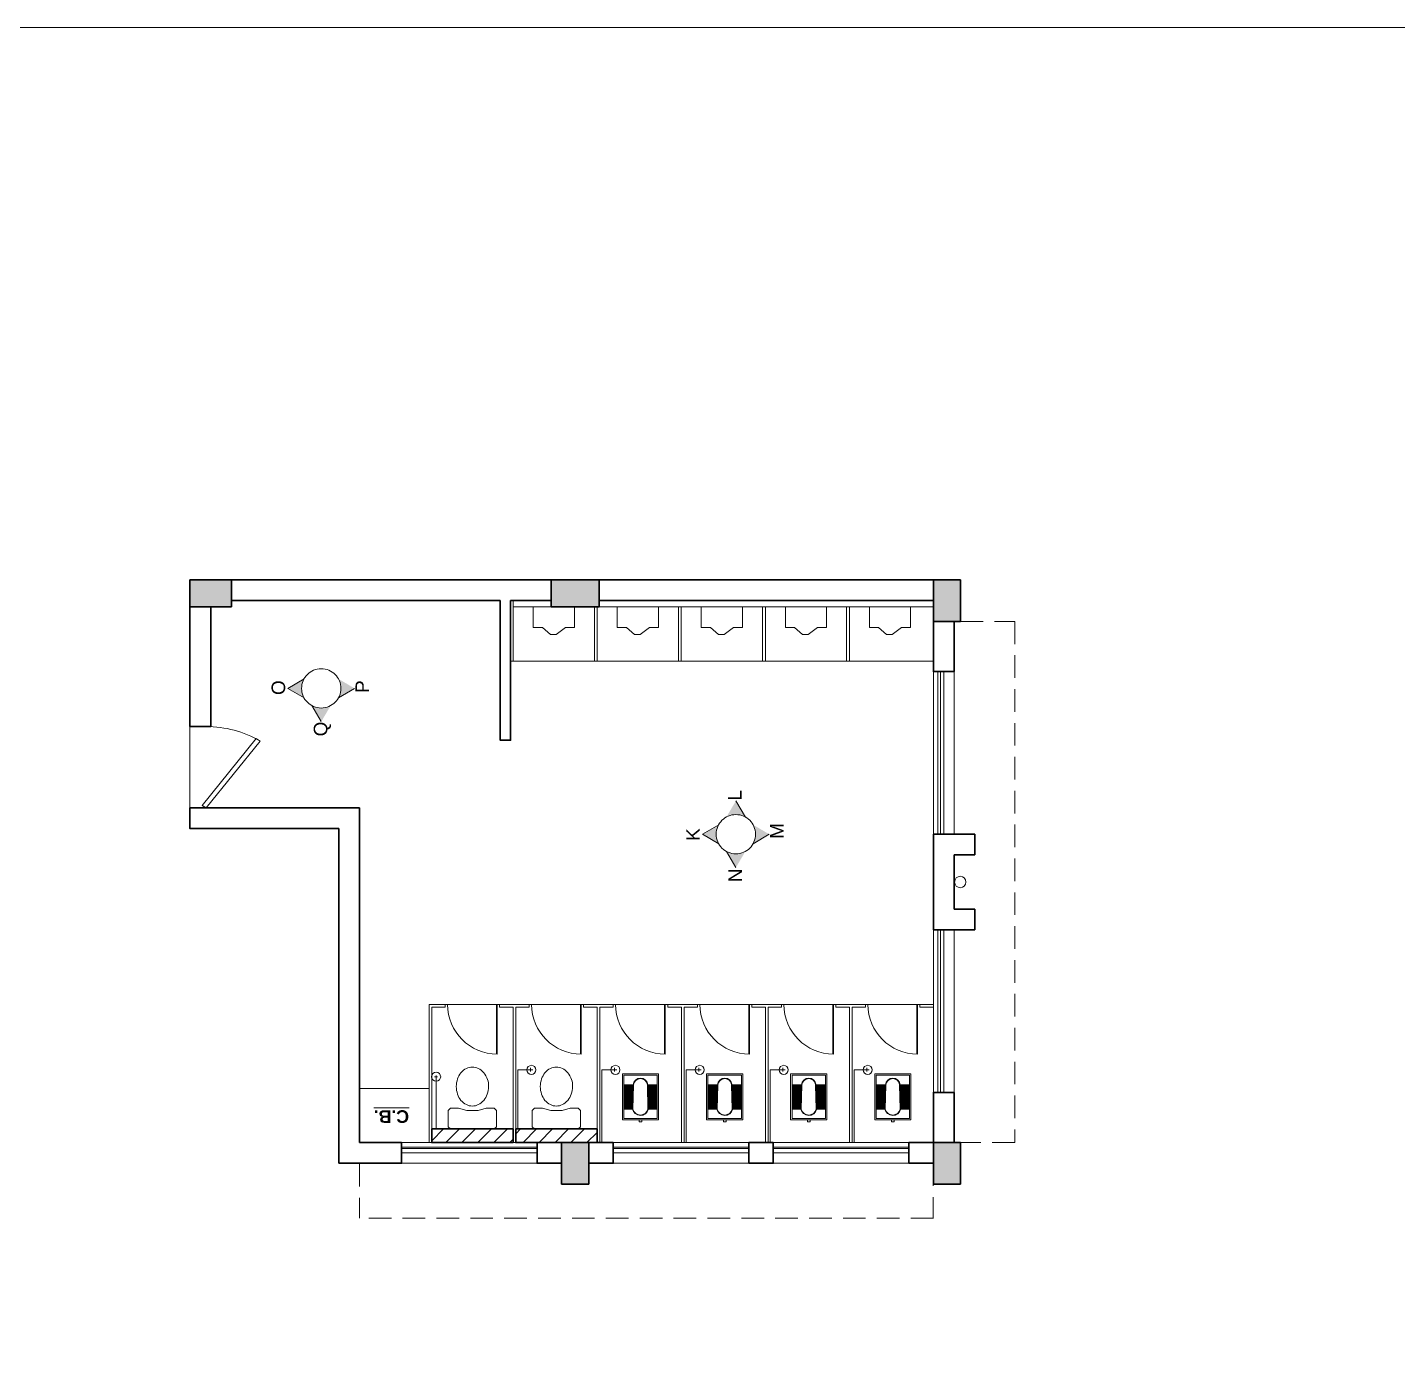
# Model space of a CAD drawing. Header units: millimetres. Extents: x 2733 to 5909, y 1038 to 2089.
# Drawn here: x 2841.06 to 2856.23, y 1056.24 to 1070.86 of the extents above; entities that cross this region are included whole.
import ezdxf

# ---------------------------------------------------------------- set-up
doc = ezdxf.new("R2010")
doc.units = ezdxf.units.MM
for name, pattern in [('CENTER2', [1.125, 0.75, -0.125, 0.125, -0.125]), ('DASHED', [0.75, 0.5, -0.25]), ('DASHED2', [0.375, 0.25, -0.125])]:
    doc.linetypes.add(name, pattern=pattern)
doc.layers.get('0').update_dxf_attribs({"lineweight": 20})
for name, color, linetype, lineweight in [('Arrow', 1, 'Continuous', 15), ('COL HATCH', 253, 'Continuous', 13), ('Column', 251, 'Continuous', 30), ('CUBICAL TOILET', 5, 'Continuous', 15), ('Door', 54, 'Continuous', 18), ('Fixture', 44, 'Continuous', 13), ('Furniture', 13, 'Continuous', 13), ('Hatch', 43, 'Continuous', 13), ('PROJ.', 30, 'DASHED2', 15), ('TEXT', 7, 'Continuous', 15), ('Tiles', 91, 'Continuous', 9), ('Ventilator', 200, 'Continuous', 18), ('Wall', 7, 'Continuous', 30), ('Window-Wall', 7, 'Continuous', 18)]:
    doc.layers.add(name, color=color, linetype=linetype, lineweight=lineweight)
doc.styles.add('L120', font='arial.ttf', dxfattribs={"height": 0.6})

# ---------------------------------------------------------------- blocks, each defined once
blk = doc.blocks.new('C3')
at = {"layer": 'COL HATCH'}
h = blk.add_hatch(color=256, dxfattribs=at)
h.dxf.hatch_style = 1
h.paths.add_polyline_path([(0.3, 0), (0, 0), (0, -0.53), (0.3, -0.53)])
at = {"layer": 'Column'}
for p, q in [((0, 0), (0, -0.53)), ((0.3, 0), (0, 0)), ((0.3, -0.53), (0.3, 0)), ((0, -0.53), (0.3, -0.53))]:
    blk.add_line(p, q, dxfattribs=at)
blk = doc.blocks.new('Urinal 1')
for p, q in [((0, 9), (9, 9)), ((0, 9), (0, -9)), ((9, 9), (9, 5)), ((12, 1), (9, 5)), ((12, -1.5), (12, 1)), ((9, -5), (12, -1.5)), ((9, -9), (9, -5)), ((0, -9), (9, -9))]:
    blk.add_line(p, q)
blk = doc.blocks.new('CU')
at = {"layer": 'COL HATCH', "linetype": 'CENTER2'}
h = blk.add_hatch(color=256, dxfattribs=at)
h.dxf.hatch_style = 1
h.paths.add_polyline_path([(0, 0.035), (0, -0.265), (0.46, -0.265), (0.46, 0.035)])
at = {"layer": 'Column', "linetype": 'CENTER2'}
blk.add_lwpolyline([(0, 0.035), (0, -0.265), (0.46, -0.265), (0.46, 0.035), (0, 0.035)], dxfattribs=at)
blk = doc.blocks.new('nhf')
at = {"layer": 'Fixture'}
blk.add_circle((2408.419, -1429.855), 0.063, dxfattribs=at)
at = {"layer": 'Wall'}
for p, q in [((2407.889, -1429.557), (2408.949, -1429.557)), ((2407.889, -1430.017), (2407.889, -1429.557)), ((2408.949, -1430.017), (2408.949, -1429.557)), ((2408.119, -1430.017), (2408.119, -1429.787)), ((2408.119, -1429.787), (2408.719, -1429.787)), ((2408.719, -1429.787), (2408.719, -1430.017)), ((2407.889, -1430.017), (2408.119, -1430.017)), ((2408.719, -1430.017), (2408.949, -1430.017))]:
    blk.add_line(p, q, dxfattribs=at)
blk = doc.blocks.new('hbg')
at = {"layer": 'Door'}
for p, q in [((2819.633, 1058.459), (2819.633, 1058.279)), ((2819.633, 1058.279), (2818.733, 1058.279))]:
    blk.add_line(p, q, dxfattribs=at)
blk.add_lwpolyline([(2819.633, 1058.459), (2818.894, 1059.059), (2818.868, 1059.014), (2819.607, 1058.414)], close=True, dxfattribs=at)
blk.add_arc((2819.933, 1058.459), 1.199, 150, 180, dxfattribs=at)
blk = doc.blocks.new('GBGR')
at = {"layer": 'Ventilator', "ltscale": 0.02}
for p, q in [((2931.835, 1058.428), (2930.035, 1058.428)), ((2931.835, 1058.398), (2930.035, 1058.398))]:
    blk.add_line(p, q, dxfattribs=at)
at = {"layer": 'Window-Wall'}
for p, q in [((2930.035, 1058.35), (2930.035, 1058.58)), ((2930.035, 1058.58), (2931.835, 1058.58)), ((2931.835, 1058.58), (2931.835, 1058.35)), ((2931.835, 1058.465), (2930.035, 1058.465)), ((2931.835, 1058.35), (2930.035, 1058.35))]:
    blk.add_line(p, q, dxfattribs=at)
blk = doc.blocks.new('bf')
at = {"layer": 'Door', "lineweight": 15}
for p, q in [((2794.931, 1059.43), (2794.931, 1060.03)), ((2794.381, 1059.463), (2794.931, 1059.463)), ((2794.381, 1059.455), (2794.931, 1059.455))]:
    blk.add_line(p, q, dxfattribs=at)
blk.add_ellipse((2794.931, 1059.455), major_axis=(-0.389, 0.389), ratio=1, start_param=-0.785398, end_param=0.784775, dxfattribs=at)
blk = doc.blocks.new('RSA CL6')
for p, q in [((5.51, 3.48), (5.51, 7.28)), ((5.91, 3.47), (5.91, 7.28)), ((6.3, 3.46), (6.3, 7.28)), ((6.69, 3.45), (6.69, 7.28)), ((7.09, 3.44), (7.09, 7.28)), ((7.48, 3.43), (7.48, 7.28)), ((7.87, 3.42), (7.87, 7.28)), ((8.27, 3.41), (8.27, 7.28)), ((8.66, 3.4), (8.66, 7.28)), ((9.06, 3.39), (9.06, 7.28)), ((9.45, 3.38), (9.45, 7.28)), ((9.84, 3.37), (9.84, 7.28)), ((10.24, 3.36), (10.24, 7.28)), ((10.63, 3.35), (10.63, 7.28)), ((11.02, 3.34), (11.02, 7.28)), ((11.42, 3.33), (11.42, 7.28)), ((11.81, 3.32), (11.81, 7.28)), ((12.2, 3.31), (12.2, 7.28)), ((12.6, 3.31), (12.6, 7.28)), ((12.99, 3.3), (12.99, 7.28)), ((13.39, 3.29), (13.39, 7.28)), ((13.78, 3.28), (13.78, 7.28)), ((14.17, 3.27), (14.17, 7.28)), ((14.57, 3.26), (14.57, 7.28)), ((14.96, 3.25), (14.96, 7.28)), ((15.35, 3.24), (15.35, 7.28)), ((15.75, 3.23), (15.75, 7.28)), ((16.14, 3.22), (16.14, 7.28)), ((16.14, 7.28), (16.14, 3.22)), ((5.51, -7.28), (5.51, -3.47)), ((5.91, -7.28), (5.91, -3.45)), ((6.3, -7.28), (6.3, -3.44)), ((6.69, -7.28), (6.69, -3.43)), ((7.09, -7.28), (7.09, -3.42)), ((7.48, -7.28), (7.48, -3.41)), ((7.87, -7.28), (7.87, -3.4)), ((8.27, -7.28), (8.27, -3.39)), ((8.66, -7.28), (8.66, -3.38)), ((9.06, -7.28), (9.06, -3.37)), ((9.45, -7.28), (9.45, -3.36)), ((9.84, -7.28), (9.84, -3.34)), ((10.24, -7.28), (10.24, -3.33)), ((10.63, -7.28), (10.63, -3.32)), ((11.02, -7.28), (11.02, -3.31)), ((11.42, -7.28), (11.42, -3.3)), ((11.81, -7.28), (11.81, -3.29)), ((12.2, -7.28), (12.2, -3.28)), ((12.6, -7.28), (12.6, -3.27)), ((12.99, -7.28), (12.99, -3.26)), ((13.39, -7.28), (13.39, -3.24)), ((13.78, -7.28), (13.78, -3.23)), ((14.17, -7.28), (14.17, -3.22)), ((14.57, -7.28), (14.57, -3.21)), ((14.96, -7.28), (14.96, -3.2)), ((15.35, -7.28), (15.35, -3.19)), ((15.75, -7.28), (15.75, -3.18)), ((16.14, -3.17), (16.14, -7.28)), ((16.14, -7.28), (16.14, -3.17))]:
    blk.add_line(p, q)
for points in [[(0.79, 7.87), (20.87, 7.87), (20.87, -7.87), (0.79, -7.87)], [(1.38, 7.28), (20.28, 7.28), (20.28, -7.28), (1.38, -7.28)]]:
    blk.add_lwpolyline(points, close=True)
blk.add_lwpolyline([(0.79, -0.59), (0, -0.59), (0, 0.59), (0.79, 0.59)])
for points in [[(5.51, 3.48), (16.14, 3.22, -0.899983), (16.14, -3.17), (5.54, -3.47, -0.799392)], [(5.53, 3.28), (16.13, 3.02, -0.897689), (16.12, -2.97), (5.56, -3.27, -0.793494), (5.53, 3.28)]]:
    blk.add_lwpolyline(points, format="xyb", close=True)
blk = doc.blocks.new('ujtg')
at = {"layer": 'CUBICAL TOILET'}
for p, q in [((2749.159, 1059.66), (2749.159, 1059.33)), ((2749.159, 1059.66), (2749.189, 1059.66)), ((2749.189, 1059.66), (2749.189, 1059.51)), ((2749.189, 1059.51), (2750.689, 1059.51)), ((2749.189, 1059.48), (2750.689, 1059.48)), ((2749.189, 1059.33), (2749.189, 1059.48)), ((2749.159, 1059.33), (2749.189, 1059.33))]:
    blk.add_line(p, q, dxfattribs=at)
blk = doc.blocks.new('ENGLISH SHEET')
at = {"layer": 'Fixture'}
for p, q in [((4663.798, 251.204), (4663.773, 251.179)), ((4663.773, 251.179), (4663.773, 250.696)), ((4663.976, 251.204), (4663.798, 251.204)), ((4664.002, 251.179), (4663.976, 251.204)), ((4664.002, 251.09), (4664.002, 251.179)), ((4663.976, 251.001), (4664.002, 251.09)), ((4663.976, 250.874), (4663.976, 251.001)), ((4663.976, 251.001), (4663.976, 250.874)), ((4664.002, 250.785), (4663.976, 250.874)), ((4664.002, 250.696), (4664.002, 250.785)), ((4663.773, 250.696), (4663.798, 250.67)), ((4663.798, 250.67), (4663.976, 250.67)), ((4663.976, 250.67), (4664.002, 250.696))]:
    blk.add_line(p, q, dxfattribs=at)
blk.add_lwpolyline([(4664.459, 250.937, 0.117036), (4664.443, 251.003, 0.104338), (4664.396, 251.063, 0.09029), (4664.321, 251.105, 0.09898), (4664.243, 251.115, 0.08237), (4664.159, 251.101, 0.09029), (4664.09, 251.063, 0.104338), (4664.043, 251.003, 0.117036), (4664.027, 250.937, 0.117036), (4664.043, 250.871, 0.104338), (4664.09, 250.811, 0.09029), (4664.159, 250.773, 0.08237), (4664.243, 250.759, 0.08237), (4664.327, 250.773, 0.09029), (4664.396, 250.811, 0.104338), (4664.443, 250.871, 0.117036)], format="xyb", close=True, dxfattribs=at)
blk = doc.blocks.new('JHGN')
at = {"layer": 'Hatch', "ltscale": 0.05}
h = blk.add_hatch(dxfattribs=at)
h.set_pattern_fill('ANSI31', color=256, angle=630, style=0)
h.set_pattern_definition([(315, (3502.61588, 6612.75207), (0.0883883476, 0.0883883476), [])])
h.paths.add_polyline_path([(2736.718, 1092.978), (2736.718, 1093.878), (2736.568, 1093.878), (2736.568, 1092.978)])
h = blk.add_hatch(dxfattribs=at)
h.set_pattern_fill('ANSI31', color=256, angle=630, style=0)
h.set_pattern_definition([(315, (3502.61588, 6612.78207), (0.0883883476, 0.0883883476), [])])
h.paths.add_polyline_path([(2736.718, 1092.948), (2736.718, 1092.048), (2736.568, 1092.048), (2736.568, 1092.948)])
at = {"layer": 'CUBICAL TOILET'}
for p, q in [((2738.098, 1093.908), (2736.568, 1093.908)), ((2738.068, 1093.878), (2736.568, 1093.878)), ((2738.068, 1093.728), (2738.068, 1093.878)), ((2738.098, 1093.908), (2738.098, 1093.728)), ((2738.098, 1093.728), (2738.068, 1093.728)), ((2738.068, 1088.475), (2738.068, 1088.325)), ((2738.098, 1088.475), (2738.068, 1088.475)), ((2738.098, 1088.475), (2738.098, 1088.325))]:
    blk.add_line(p, q, dxfattribs=at)
at = {"layer": 'Fixture'}
for p, q in [((2736.718, 1093.829), (2737.296, 1093.829)), ((2737.312, 1093.829), (2737.262, 1093.829)), ((2737.296, 1093.814), (2737.296, 1093.846))]:
    blk.add_line(p, q, dxfattribs=at)
at = {"layer": 'Fixture', "ltscale": 0.05}
for p, q in [((2737.374, 1092.924), (2736.718, 1092.924)), ((2737.373, 1092.758), (2737.374, 1092.924)), ((2737.356, 1092.785), (2737.396, 1092.785)), ((2737.374, 1091.994), (2736.568, 1091.994)), ((2737.373, 1091.828), (2737.374, 1091.994)), ((2737.356, 1091.855), (2737.396, 1091.855)), ((2737.374, 1091.061), (2736.568, 1091.061)), ((2737.373, 1090.895), (2737.374, 1091.061)), ((2737.356, 1090.922), (2737.396, 1090.922)), ((2737.374, 1090.131), (2736.568, 1090.131)), ((2737.373, 1089.965), (2737.374, 1090.131)), ((2737.356, 1089.992), (2737.396, 1089.992)), ((2737.374, 1089.201), (2736.568, 1089.201)), ((2737.373, 1089.035), (2737.374, 1089.201)), ((2737.356, 1089.062), (2737.396, 1089.062))]:
    blk.add_line(p, q, dxfattribs=at)
at = {"layer": 'Fixture'}
blk.add_circle((2737.296, 1093.829), 0.05, dxfattribs=at)
at = {"layer": 'Fixture', "ltscale": 0.05}
for centre in [(2737.373, 1092.774), (2737.373, 1091.844), (2737.373, 1090.911), (2737.373, 1089.981), (2737.373, 1089.051)]:
    blk.add_circle(centre, 0.05, dxfattribs=at)
at = {"layer": 'Wall'}
for points in [[(2736.718, 1092.978), (2736.568, 1092.978), (2736.568, 1093.878), (2736.718, 1093.878)], [(2736.718, 1092.948), (2736.568, 1092.948), (2736.568, 1092.048), (2736.718, 1092.048)]]:
    blk.add_lwpolyline(points, close=True, dxfattribs=at)
at = {"layer": 'Door', "lineweight": 15}
for p in [(-56.833, 33.698), (-56.833, 32.768), (-56.833, 31.838), (-56.833, 30.905), (-56.833, 29.975), (-56.833, 29.045)]:
    blk.add_blockref('bf', p, dxfattribs=at)
at = {"layer": 'Fixture', "xscale": -1, "rotation": 180.0029870638235}
for p in [(-1927.068, 1344.122), (-1927.068, 1343.192)]:
    blk.add_blockref('ENGLISH SHEET', p, dxfattribs=at)
at = {"layer": 'Fixture', "extrusion": (0, 0, -1), "xscale": 0.0253999999957415, "yscale": 0.0253999999957415, "zscale": -0.0253999999957415, "rotation": 180.0029870639996}
for p in [(-2736.798, 1091.568), (-2736.798, 1090.635), (-2736.798, 1089.705), (-2736.798, 1088.775)]:
    blk.add_blockref('RSA CL6', p, dxfattribs=at)
at = {"layer": 'Tiles', "lineweight": 15, "xscale": -1}
for p in [(5487.257, 33.468), (5487.257, 32.538), (5487.257, 31.605), (5487.257, 30.675), (5487.257, 29.745)]:
    blk.add_blockref('ujtg', p, dxfattribs=at)
blk = doc.blocks.new('VENTILATOR')
at = {"layer": 'Ventilator', "ltscale": 0.02}
for p, q in [((-0.18, -1.5), (-0.18, 0)), ((-0.165, 0), (-0.165, -1.5))]:
    blk.add_line(p, q, dxfattribs=at)
at = {"layer": 'Window-Wall'}
for p, q in [((-0.23, 0), (0, 0)), ((-0.23, -1.5), (-0.23, 0)), ((-0.115, 0), (-0.115, -1.5)), ((0, 0), (0, -1.5)), ((-0.23, -1.5), (0, -1.5))]:
    blk.add_line(p, q, dxfattribs=at)

msp = doc.modelspace()

# ---------------------------------------------------------------- hatches: boundary and pattern name
at = {"layer": 'Arrow', "ltscale": 0.05}
for points in [[(2844.1224, 1063.4334), (2843.9445, 1063.5385), (2844.1224, 1063.6435, 0.2574473)], [(2844.5035, 1063.4334, 0.2574473), (2844.5035, 1063.6435), (2844.6814, 1063.5385)], [(2844.3129, 1063.17), (2844.2079, 1063.3479, 0.1266586), (2844.3129, 1063.3209, 0.1266586), (2844.418, 1063.3479)], [(2849.0078, 1062.1139, 0.1266586), (2848.9027, 1062.141, 0.1266586), (2848.7977, 1062.1139), (2848.9027, 1062.2918)], [(2848.7122, 1061.8183), (2848.5343, 1061.9234), (2848.7122, 1062.0284, 0.2574473)], [(2849.0933, 1061.8183, 0.2574473), (2849.0933, 1062.0284), (2849.2712, 1061.9234)], [(2848.9027, 1061.5549), (2848.7977, 1061.7328, 0.1266586), (2848.9027, 1061.7058, 0.1266586), (2849.0078, 1061.7328)]]:
    msp.add_hatch(color=256, dxfattribs=at).paths.add_polyline_path(points)

# ---------------------------------------------------------------- linework, layer by layer
at = {"lineweight": 15}
msp.add_lwpolyline([(2938.3735, 1070.8574), (2828.4272, 1070.8574), (2828.4272, 1038.2298), (2938.3735, 1038.2298)], close=True, dxfattribs=at)
at = {"layer": 'Arrow', "ltscale": 0.05}
for p, q in [((2843.9445, 1063.5385), (2844.1224, 1063.6435)), ((2843.9445, 1063.5385), (2844.1224, 1063.4334)), ((2844.6814, 1063.5385), (2844.5035, 1063.4334)), ((2844.3129, 1063.17), (2844.2079, 1063.3479)), ((2848.9027, 1062.2918), (2849.0078, 1062.1139)), ((2848.5343, 1061.9234), (2848.7122, 1062.0284)), ((2848.5343, 1061.9234), (2848.7122, 1061.8183)), ((2849.2712, 1061.9234), (2849.0933, 1061.8183)), ((2848.9027, 1061.5549), (2848.7977, 1061.7328))]:
    msp.add_line(p, q, dxfattribs=at)
at = {"layer": 'Arrow', "color": 1, "linetype": 'DASHED', "ltscale": 10}
for centre in [(2844.3129, 1063.5385), (2848.9027, 1061.9234)]:
    msp.add_circle(centre, 0.2176, dxfattribs=at)
at = {"layer": 'Fixture'}
for p, q in [((2846.2938, 1064.107), (2846.2938, 1064.5097)), ((2846.4088, 1063.8408), (2846.4088, 1064.5097)), ((2846.4388, 1063.8404), (2846.4388, 1064.5108)), ((2848.9288, 1064.4408), (2846.4388, 1064.4408)), ((2847.3388, 1063.8405), (2847.3388, 1064.4405)), ((2851.0888, 1064.4408), (2847.3538, 1064.4408)), ((2847.3688, 1063.8405), (2847.3688, 1064.4405)), ((2848.2688, 1063.8404), (2848.2688, 1064.4404)), ((2848.2988, 1063.8404), (2848.2988, 1064.4404)), ((2849.1988, 1063.8401), (2849.1988, 1064.4401)), ((2849.2288, 1063.8401), (2849.2288, 1064.4401)), ((2850.1288, 1063.8397), (2850.1288, 1064.4397)), ((2850.1588, 1063.8397), (2850.1588, 1064.4397)), ((2851.089, 1063.8408), (2846.4088, 1063.8408))]:
    msp.add_line(p, q, dxfattribs=at)
at = {"layer": 'Furniture', "lineweight": 15}
msp.add_lwpolyline([(2844.736, 1058.5096), (2845.506, 1058.5096), (2845.506, 1059.1096), (2844.736, 1059.1096)], close=True, dxfattribs=at)
at = {"layer": 'PROJ.'}
for p, q in [((2851.3889, 1064.2797), (2851.989, 1064.2797)), ((2851.989, 1064.2797), (2851.989, 1058.5097)), ((2851.989, 1058.5097), (2851.389, 1058.5097)), ((2844.736, 1058.2725), (2844.736, 1057.6725)), ((2851.0876, 1058.2797), (2851.0876, 1057.6797)), ((2851.089, 1057.6725), (2844.736, 1057.6725))]:
    msp.add_line(p, q, dxfattribs=at)
at = {"layer": 'Wall'}
for p, q in [((2843.319, 1064.7397), (2846.859, 1064.7397)), ((2847.389, 1064.7397), (2851.089, 1064.7397)), ((2843.319, 1064.5097), (2846.2938, 1064.5097)), ((2846.4088, 1064.5097), (2846.859, 1064.5097)), ((2847.389, 1064.5097), (2851.089, 1064.5097)), ((2842.859, 1064.4397), (2842.859, 1063.1164)), ((2843.089, 1064.4397), (2842.859, 1064.4397)), ((2843.089, 1063.1164), (2843.089, 1064.4397)), ((2842.859, 1063.1164), (2843.089, 1063.1164)), ((2844.7361, 1058.5096), (2844.7361, 1062.2164)), ((2844.5061, 1058.2797), (2844.5061, 1061.9864)), ((2844.5061, 1058.2797), (2844.7361, 1058.2797))]:
    msp.add_line(p, q, dxfattribs=at)
for points in [[(2846.4088, 1064.5097), (2846.4088, 1062.9631), (2846.2938, 1062.9631), (2846.2938, 1064.5097)], [(2844.736, 1062.2164), (2842.859, 1062.2164), (2842.859, 1061.9864), (2843.089, 1061.9864), (2844.506, 1061.9864)], [(2844.7361, 1058.5096), (2844.7361, 1058.5097), (2845.202, 1058.5097), (2845.202, 1058.2797), (2844.7361, 1058.2797)]]:
    msp.add_lwpolyline(points, dxfattribs=at)
at = {"layer": 'Wall', "ltscale": 0.2}
for points in [[(2851.089, 1064.2797), (2851.089, 1063.7247), (2851.319, 1063.7247), (2851.319, 1064.2797)], [(2851.089, 1058.5097), (2851.089, 1059.0647), (2851.319, 1059.0647), (2851.319, 1058.5097)]]:
    msp.add_lwpolyline(points, close=True, dxfattribs=at)
at = {"layer": 'Wall'}
for points in [[(2846.974, 1058.2797), (2846.974, 1058.5097), (2846.702, 1058.5097), (2846.702, 1058.2797)], [(2847.274, 1058.2797), (2847.274, 1058.5097), (2847.546, 1058.5097), (2847.546, 1058.2797)], [(2849.046, 1058.2797), (2849.046, 1058.5097), (2849.317, 1058.5097), (2849.317, 1058.2797)], [(2850.817, 1058.2797), (2850.817, 1058.5097), (2851.089, 1058.5097), (2851.089, 1058.2797)]]:
    msp.add_lwpolyline(points, close=True, dxfattribs=at)

# ---------------------------------------------------------------- block references
at = {"linetype": 'Continuous', "xscale": -1, "rotation": 90}
msp.add_blockref('nhf', (1421.532, 3469.8132), dxfattribs=at)
at = {"layer": 'Column', "linetype": 'CENTER2'}
msp.add_blockref('CU', (2842.859, 1064.7047), dxfattribs=at)
msp.add_blockref('CU', (2842.859, 1064.7047), dxfattribs=at)
msp.add_blockref('CU', (2842.859, 1064.7047), dxfattribs=at)
msp.add_blockref('CU', (2842.859, 1064.7047), dxfattribs=at)
at = {"layer": 'Column', "color": 5, "rotation": 90}
msp.add_blockref('C3', (2846.859, 1064.4397), dxfattribs=at)
at = {"layer": 'Column', "linetype": 'CENTER2', "xscale": -1, "rotation": 90}
for p in [(2851.124, 1064.7397), (2847.009, 1058.5097), (2851.124, 1058.5097)]:
    msp.add_blockref('CU', p, dxfattribs=at)
at = {"layer": 'Door', "lineweight": 15, "rotation": 270}
msp.add_blockref('hbg', (1784.5795, 3881.8496), dxfattribs=at)
at = {"layer": 'Fixture', "xscale": 0.02539999999498832, "yscale": 0.02539999999498832, "zscale": 0.02539999999498832, "rotation": 270}
for p in [(2846.8888, 1064.4408), (2847.8188, 1064.4408), (2848.7488, 1064.4404), (2849.6788, 1064.4401), (2850.6088, 1064.4397)]:
    msp.add_blockref('Urinal 1', p, dxfattribs=at)
at = {"layer": 'Tiles', "lineweight": 15, "rotation": 90}
msp.add_blockref('JHGN', (3939.4139, -1678.0586), dxfattribs=at)
at = {"layer": 'Ventilator', "lineweight": 15, "rotation": 270}
msp.add_blockref('GBGR', (1792.7394, 3993.7592), dxfattribs=at)
at = {"layer": 'Ventilator', "lineweight": 15, "xscale": -1, "rotation": 270}
msp.add_blockref('GBGR', (1792.7394, -1870.9699), dxfattribs=at)
at = {"layer": 'Wall', "xscale": -1, "rotation": 90}
for p in [(2845.202, 1058.2797), (2849.317, 1058.2797)]:
    msp.add_blockref('VENTILATOR', p, dxfattribs=at)
at = {"layer": 'Wall', "rotation": 270}
msp.add_blockref('VENTILATOR', (2849.046, 1058.2797), dxfattribs=at)

# ---------------------------------------------------------------- texts
at = {"layer": 'Arrow', "ltscale": 0.05, "char_height": 0.15, "width": 4.322064, "attachment_point": 1, "rotation": 90, "style": 'L120'}
for s, insert in [('O', (2843.7631, 1063.4649)), ('P', (2844.6918, 1063.4878)), ('Q', (2844.2303, 1063.0068)), ('L', (2848.8164, 1062.2966)), ('M', (2849.2816, 1061.8727)), ('K', (2848.3529, 1061.8498)), ('N', (2848.8201, 1061.3917))]:
    msp.add_mtext(s, dxfattribs=dict(at, insert=insert))
at = {"layer": 'TEXT', "insert": (2844.8934, 1058.7274), "char_height": 0.14, "width": 4.322064, "attachment_point": 3, "rotation": 180, "style": 'L120'}
msp.add_mtext('{\\fArial|b1|i0|c0|p34;\\LC.B.}', dxfattribs=at)

doc.saveas('drawing.dxf')
